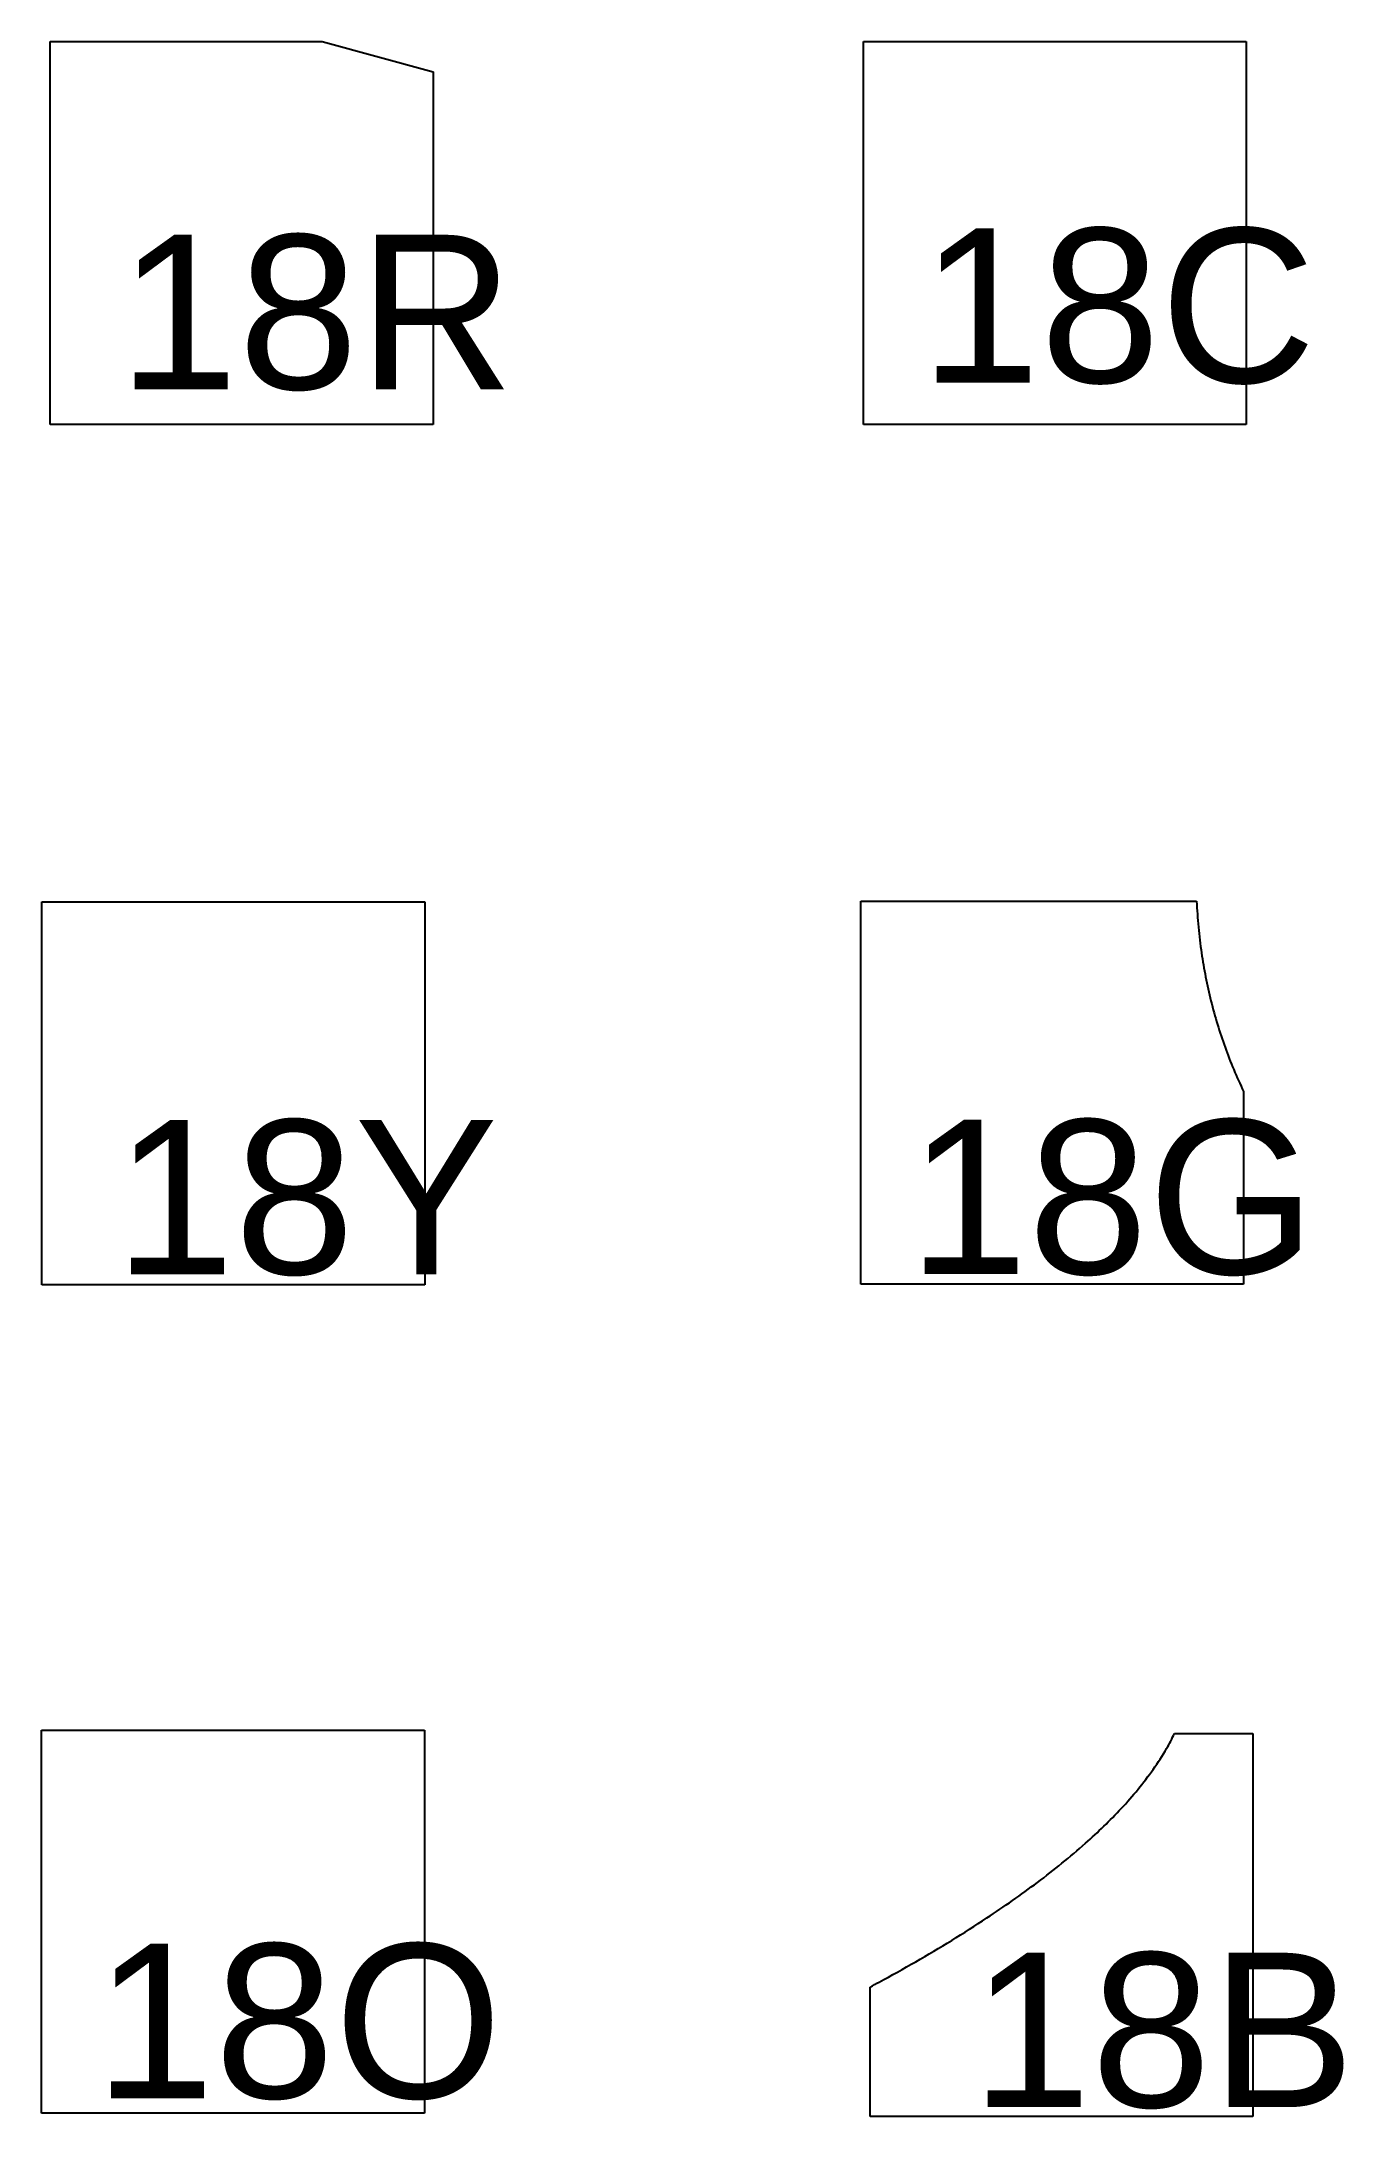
# Model space of a CAD drawing. Header units: millimetres. Extents: x 1.5 to 9.9, y 1.8 to 15.3.
import ezdxf

# ---------------------------------------------------------------- set-up
doc = ezdxf.new("R2010")
doc.units = ezdxf.units.MM
doc.header["$MEASUREMENT"] = 0
doc.layers.add('CUT', color=1, linetype='Continuous')
doc.layers.add('DISPLAY', color=163, linetype='Continuous')

msp = doc.modelspace()

# ---------------------------------------------------------------- linework, layer by layer
at = {"layer": 'CUT'}
for p, q in [((1.564, 12.794), (1.564, 15.274)), ((1.564, 15.274), (3.326, 15.274)), ((3.326, 15.274), (4.044, 15.078)), ((6.832, 15.275), (9.312, 15.275)), ((6.832, 12.795), (6.832, 15.275)), ((9.312, 15.275), (9.312, 12.795)), ((4.044, 15.078), (4.044, 12.794)), ((4.044, 12.794), (1.564, 12.794)), ((9.312, 12.795), (6.832, 12.795)), ((1.51, 9.704), (3.99, 9.704)), ((1.51, 7.224), (1.51, 9.704)), ((3.99, 9.704), (3.99, 7.224)), ((6.814, 9.708), (8.99, 9.708)), ((6.814, 7.228), (6.814, 9.708)), ((9.294, 8.476), (9.294, 7.228)), ((3.99, 7.224), (1.51, 7.224)), ((9.294, 7.228), (6.814, 7.228)), ((1.507, 1.86), (1.507, 4.34)), ((1.507, 4.34), (3.987, 4.34)), ((3.987, 4.34), (3.987, 1.86)), ((8.847, 4.319), (9.355, 4.319)), ((9.355, 4.319), (9.355, 1.839)), ((6.875, 1.839), (6.875, 2.677)), ((3.987, 1.86), (1.507, 1.86)), ((9.355, 1.839), (6.875, 1.839))]:
    msp.add_line(p, q, dxfattribs=at)
for points, knots in [([(8.99, 9.708), (8.993, 9.652), (9, 9.54), (9.02, 9.376), (9.047, 9.217), (9.082, 9.062), (9.124, 8.91), (9.173, 8.762), (9.229, 8.617), (9.272, 8.523), (9.294, 8.476)], [-1, -1, -1, -1, -0.868116, -0.736594, -0.612494, -0.488317, -0.364218, -0.242836, -0.121382, 0, 0, 0, 0]), ([(6.875, 2.677), (6.894, 2.688), (6.994, 2.741), (7.171, 2.84), (7.404, 2.978), (7.613, 3.111), (7.798, 3.236), (7.96, 3.354), (8.118, 3.477), (8.261, 3.599), (8.39, 3.717), (8.504, 3.833), (8.612, 3.956), (8.71, 4.085), (8.789, 4.206), (8.831, 4.286), (8.847, 4.319)], [-1, -1, -1, -1, -0.974284, -0.870158, -0.766016, -0.661904, -0.584949, -0.507947, -0.430973, -0.354057, -0.291662, -0.229048, -0.166481, -0.104104, -0.041908, 0, 0, 0, 0])]:
    msp.add_open_spline(points, degree=3, knots=knots, dxfattribs=at)

# ---------------------------------------------------------------- texts
at = {"layer": 'DISPLAY', "char_height": 1, "attachment_point": 7, "line_spacing_factor": 0.963855}
for s, insert, width in [('\\fHelvetica;18R', (2.005, 13.009), 3.37349), ('\\fHelvetica;18C', (7.2, 13.051), 3.34337), ('\\fHelvetica;18Y', (1.98, 7.278), 3.31325), ('\\fHelvetica;18G', (7.121, 7.279), 3.39157), ('\\fHelvetica;18O', (1.851, 1.943), 3.40964), ('\\fHelvetica;18B', (7.53, 1.885), 3.25301)]:
    msp.add_mtext(s, dxfattribs=dict(at, insert=insert, width=width))

doc.saveas('drawing.dxf')
